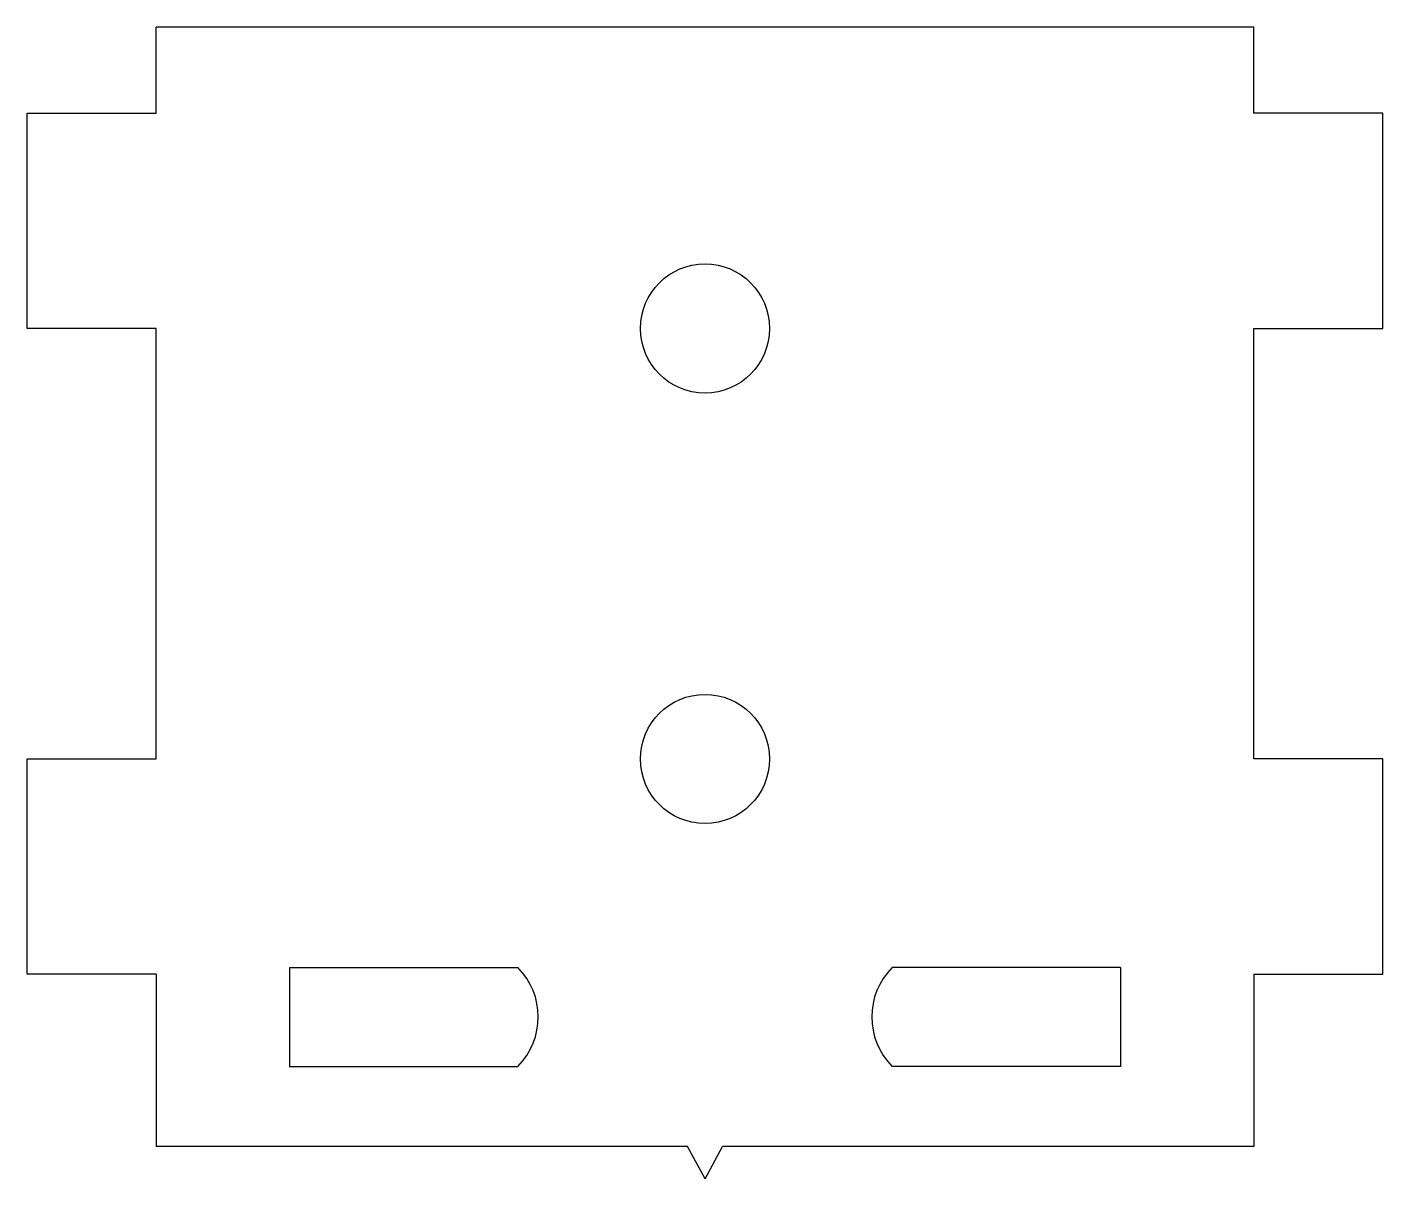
# Model space of a CAD drawing. Header units: millimetres. Extents: x -19.6 to 11.9, y -16 to 10.8.
import ezdxf

# ---------------------------------------------------------------- set-up
doc = ezdxf.new("R2010")
doc.units = ezdxf.units.MM

msp = doc.modelspace()

# ---------------------------------------------------------------- linework, layer by layer
at = {"color": 7, "linetype": 'Continuous', "lineweight": 25}
for p, q in [((8.933, 10.799), (-16.567, 10.799)), ((-16.567, 8.799), (-16.567, 10.799)), ((8.933, 8.799), (8.933, 10.799)), ((-19.567, 8.799), (-16.567, 8.799)), ((-19.567, 3.799), (-19.567, 8.799)), ((11.933, 8.799), (8.933, 8.799)), ((11.933, 3.799), (11.933, 8.799)), ((-16.567, 3.799), (-19.567, 3.799)), ((-16.567, -6.201), (-16.567, 3.799)), ((8.933, -6.201), (8.933, 3.799)), ((8.933, 3.799), (11.933, 3.799)), ((-19.567, -6.201), (-16.567, -6.201)), ((-19.567, -11.201), (-19.567, -6.201)), ((11.933, -6.201), (8.933, -6.201)), ((11.933, -11.201), (11.933, -6.201)), ((-16.567, -11.201), (-19.567, -11.201)), ((-16.567, -11.201), (-16.567, -15.201)), ((-13.467, -11.043), (-13.467, -13.343)), ((-13.467, -11.043), (-8.167, -11.043)), ((5.833, -11.043), (0.533, -11.043)), ((5.833, -11.043), (5.833, -13.343)), ((8.933, -11.201), (11.933, -11.201)), ((8.933, -11.201), (8.933, -15.201)), ((-13.467, -13.343), (-8.167, -13.343)), ((5.833, -13.343), (0.533, -13.343)), ((-4.223, -15.201), (-16.567, -15.201)), ((-3.817, -15.956), (-4.223, -15.201)), ((-3.817, -15.956), (-3.411, -15.201)), ((8.933, -15.201), (-3.411, -15.201))]:
    msp.add_line(p, q, dxfattribs=at)
for centre in [(-3.817, 3.799), (-3.817, -6.201)]:
    msp.add_circle(centre, 1.5, dxfattribs=at)
for centre, start, end in [((-9.317, -12.193), 315, 45), ((1.683, -12.193), 135, 225)]:
    msp.add_arc(centre, 1.626, start, end, dxfattribs=at)

doc.saveas('drawing.dxf')
